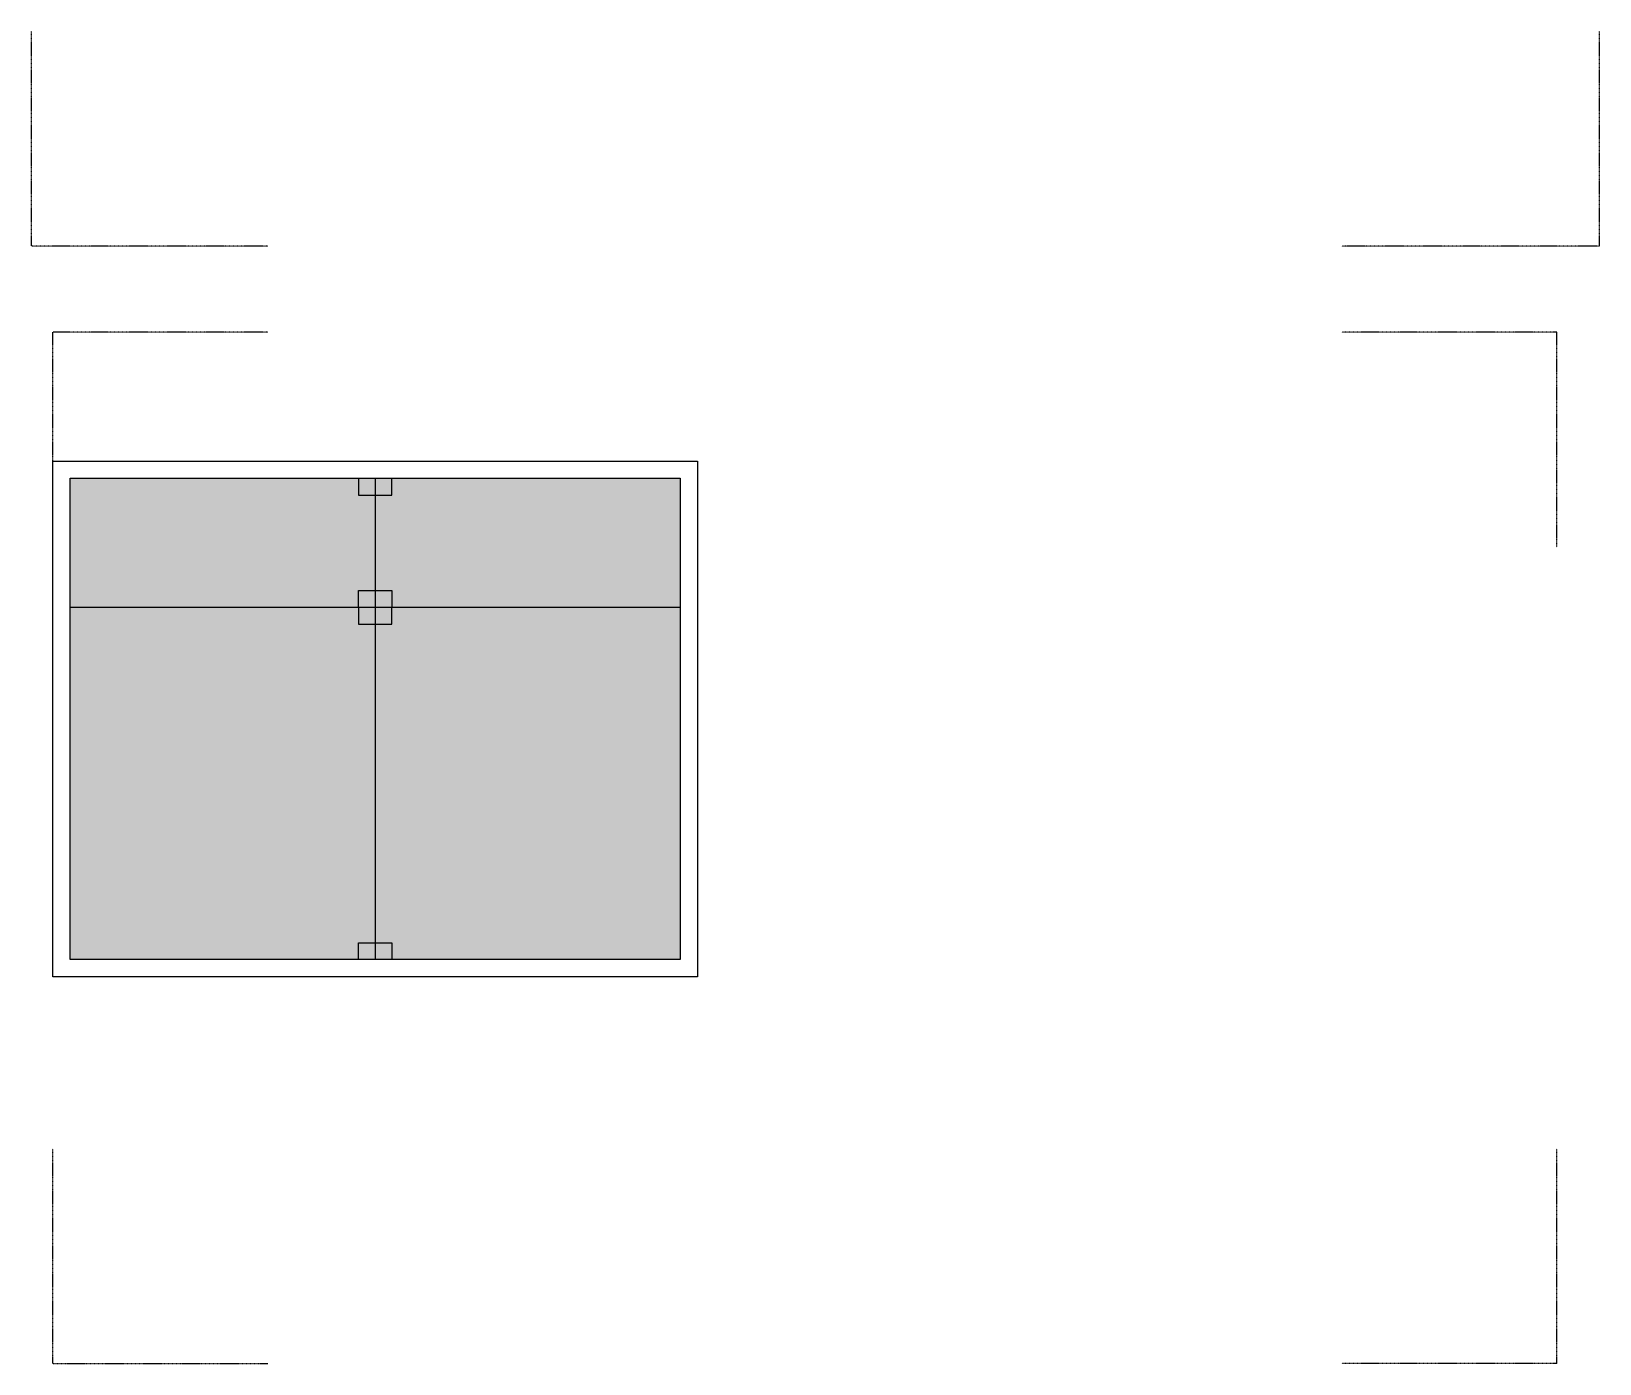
# Model space of a CAD drawing. Header units: millimetres. Extents: x -249630 to 95394, y -188036 to 109963.
# Drawn here: x -92520 to -87957, y 83935 to 87810 of the extents above; entities that cross this region are included whole.
import ezdxf

# ---------------------------------------------------------------- set-up
doc = ezdxf.new("R2010")
doc.units = ezdxf.units.MM
doc.linetypes.add('DASHED2', pattern=[9.525, 6.35, -3.175])
for name, color, linetype in [('Layer1', 2, 'Continuous'), ('Layer8', 8, 'Continuous'), ('SOMBRA', 252, 'Continuous'), ('VEREDA', 1, 'Continuous')]:
    doc.layers.add(name, color=color, linetype=linetype)

msp = doc.modelspace()

# ---------------------------------------------------------------- hatches: boundary and pattern name
at = {"layer": 'SOMBRA'}
h = msp.add_hatch(color=8, dxfattribs=at)
h.set_gradient(color1=(122, 133, 132), one_color=1, tint=1, name='INVCURVED')
h.paths.add_polyline_path([(-91519.961, 86509.848), (-92407.461, 86509.848), (-92407.461, 85109.848), (-91519.961, 85109.848)])
h.paths.add_polyline_path([(-90632.461, 86509.848), (-91519.961, 86509.848), (-91519.961, 85109.848), (-90632.461, 85109.848)])

# ---------------------------------------------------------------- linework, layer by layer
at = {"layer": 'Layer1'}
for p, q in [((-92457.461, 86559.848), (-90582.461, 86559.848)), ((-92457.461, 85059.848), (-92457.461, 86559.848)), ((-90582.461, 86559.848), (-90582.461, 85059.848)), ((-90582.461, 85059.848), (-92457.461, 85059.848))]:
    msp.add_line(p, q, dxfattribs=at)
at = {"layer": 'Layer8', "linetype": 'DASHED2', "ltscale": 0.025}
for points in [[(-92519.961, 87184.848), (-92519.961, 87809.848)], [(-87957.461, 87184.848), (-87957.461, 87809.848)], [(-91832.461, 87184.848), (-92519.961, 87184.848)], [(-87957.461, 87184.848), (-88707.461, 87184.848)], [(-92457.461, 86309.848), (-92457.461, 86934.848)], [(-91832.461, 86934.848), (-92457.461, 86934.848)], [(-88082.461, 86934.848), (-88707.461, 86934.848)], [(-88082.461, 86309.848), (-88082.461, 86934.848)], [(-92457.461, 83934.848), (-92457.461, 84559.848)], [(-88082.461, 83934.848), (-88082.461, 84559.848)], [(-92457.461, 83934.848), (-91832.461, 83934.848)], [(-88082.461, 83934.848), (-88707.461, 83934.848)]]:
    msp.add_lwpolyline(points, dxfattribs=at)
at = {"layer": 'VEREDA'}
for p, q in [((-92407.461, 86509.848), (-90632.461, 86509.848)), ((-92407.461, 85109.848), (-92407.461, 86509.848)), ((-90632.461, 86509.848), (-90632.461, 85109.848)), ((-92407.461, 86134.848), (-90632.461, 86134.848)), ((-90632.461, 85109.848), (-92407.461, 85109.848))]:
    msp.add_line(p, q, dxfattribs=at)
for points in [[(-91568.711, 86509.848), (-91568.711, 86461.098), (-91471.211, 86461.098), (-91471.211, 86509.848)], [(-91519.961, 86509.848), (-91519.961, 85109.848)], [(-91568.711, 86134.848), (-91568.711, 86183.598), (-91471.211, 86183.598), (-91471.211, 86134.848)], [(-91568.711, 86134.848), (-91568.711, 86086.098), (-91471.211, 86086.098), (-91471.211, 86134.848)], [(-91568.711, 85109.848), (-91568.711, 85158.598), (-91471.211, 85158.598), (-91471.211, 85109.848)]]:
    msp.add_lwpolyline(points, dxfattribs=at)

doc.saveas('drawing.dxf')
